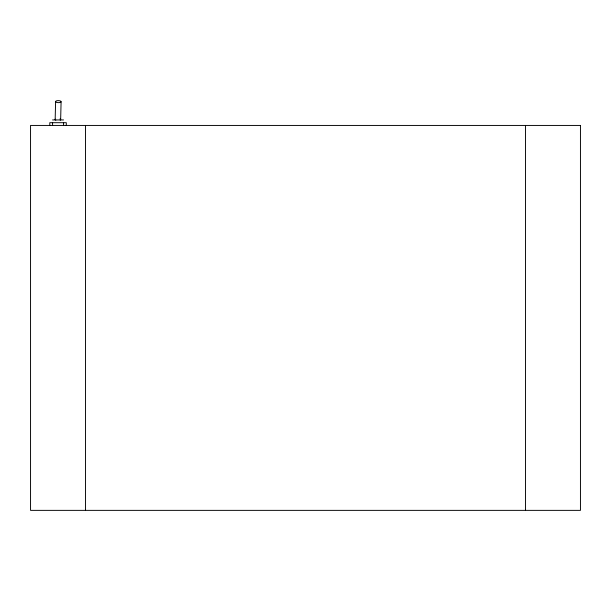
<?xml version="1.0" encoding="UTF-8"?>
<svg xmlns="http://www.w3.org/2000/svg" width="611" height="611" viewBox="0 0 611 611"><rect width="100%" height="100%" fill="white"/><g stroke="black" fill="none" stroke-linecap="round" stroke-linejoin="round"><path stroke-width="0.92" d="M55.166 119.397L55.609 101.502M60.649 119.664L61.092 101.77A2.75 1.008 1.4 0 0 57.151 100.7A2.75 1.008 1.4 0 0 56.808 102.442A2.75 1.008 1.4 0 0 61.092 101.77M52.546 119.939L63.544 119.939M525.46 125.438L525.46 510.368M85.54 125.438L85.54 510.368M66.293 125.438L66.293 122.689L49.797 122.689L49.797 125.438M63.582 122.689L63.582 125.438M52.584 122.689L52.584 125.438M59.993 118.916A2.75 1.008 1.4 0 1 60.184 120.146M55.83 120.146A2.75 1.008 1.4 0 1 55.311 119.145M580.45 125.438L30.55 125.438L30.55 510.368L580.45 510.368L580.45 125.438"/></g></svg>
